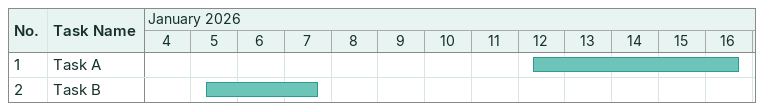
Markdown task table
| ID | Task | Start | Finish |
|---|---|---|---|
| 1 | Task A | 2026-01-12 | 2026-01-16 |
| 2 | Task B | 2026-01-05 | 2026-01-07 |
